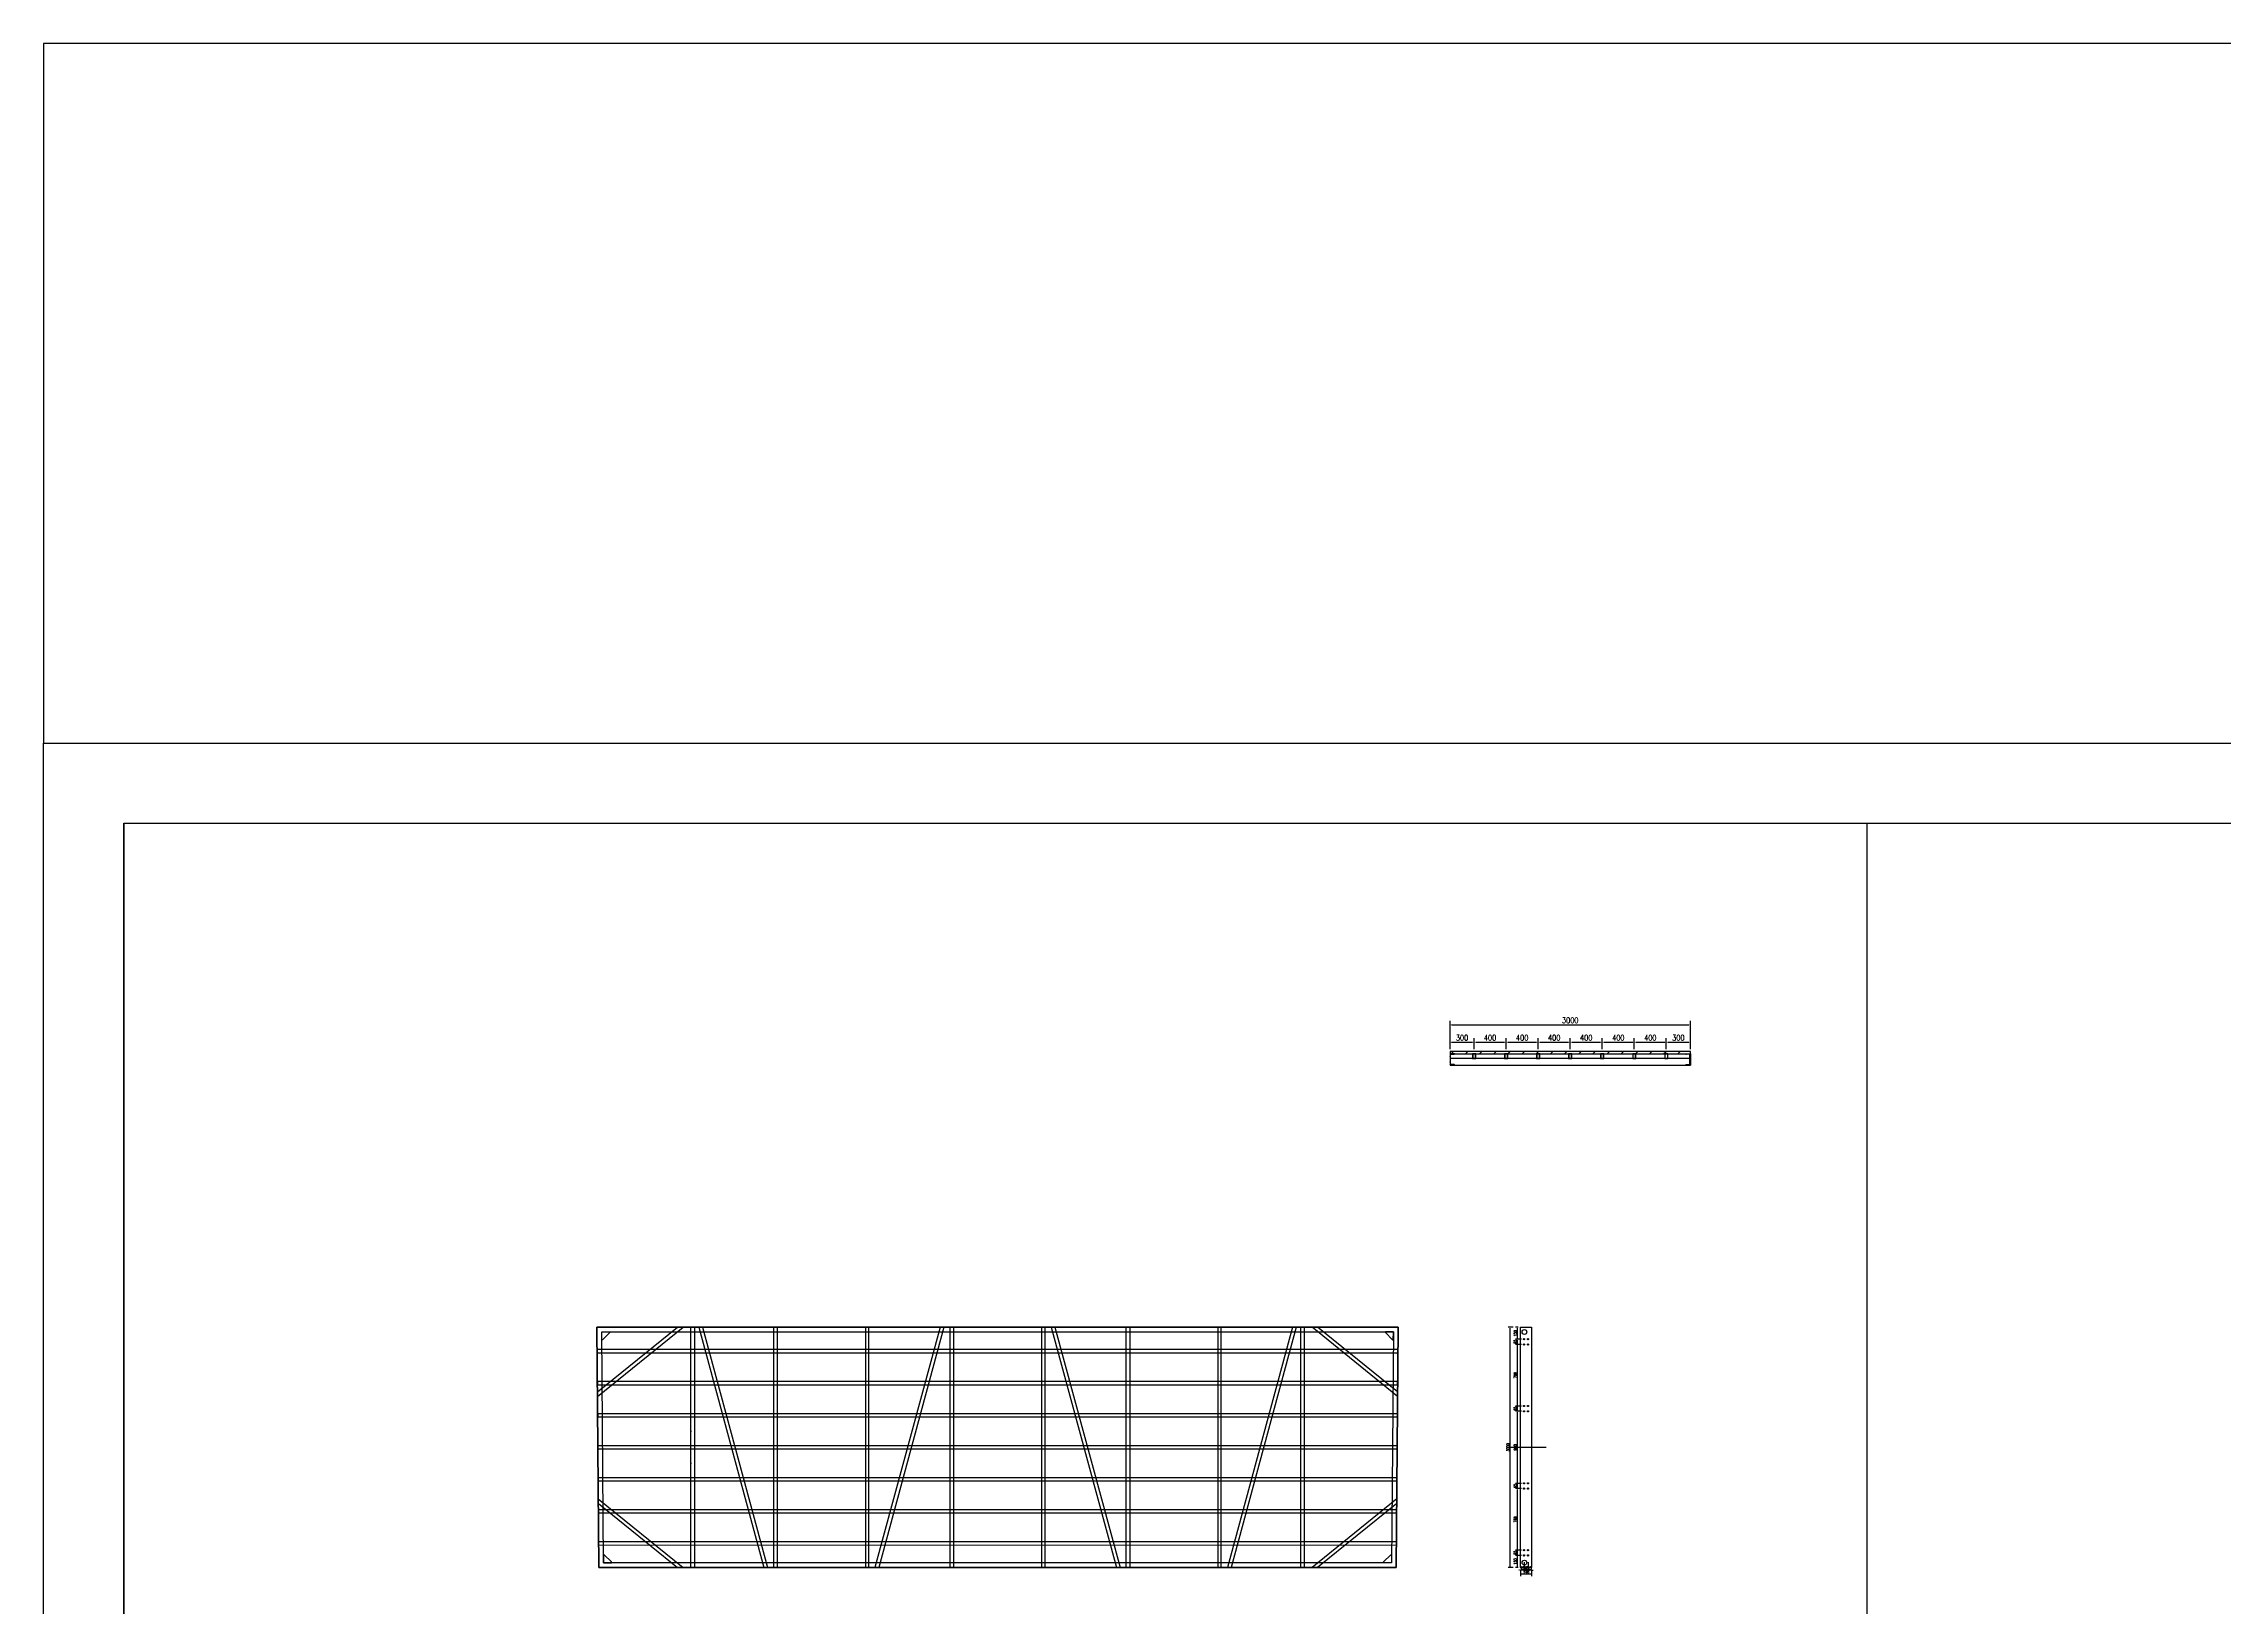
# Model space of a CAD drawing. Extents: x 10241 to 1500931, y -537358 to 142253.
# Drawn here: x 1036592 to 1063817, y 52719 to 72248 of the extents above; entities that cross this region are included whole.
import ezdxf

# ---------------------------------------------------------------- set-up
doc = ezdxf.new("R2010")
doc.units = 0
doc.header["$LTSCALE"] = 1000
doc.header["$MEASUREMENT"] = 0
for name, color, linetype in [('14#槽钢', 3, 'Continuous'), ('A-P-STAIR', 4, 'Continuous'), ('PUB_DIM', 3, 'Continuous'), ('W-STEEL_FRAME钢架', 3, 'Continuous'), ('W-STEEL_KEEL钢龙骨', 5, 'Continuous'), ('W-WOOD_FLOOR木地板', 30, 'Continuous'), ('钢架', 90, 'Continuous')]:
    doc.layers.add(name, color=color, linetype=linetype)
doc.styles.add('STANDARD_T3', font='simplex.shx', dxfattribs={"width": 0.7, "bigfont": 'gbcbig.shx'})
doc.dimstyles.new('W&&10', dxfattribs={"dimtxt": 35, "dimasz": 10, "dimexe": 25, "dimexo": 30, "dimgap": 10, "dimtad": 1, "dimdec": 0, "dimzin": 0, "dimdsep": 46, "dimtxsty": 'STANDARD_T3', "dimcen": 0.09, "dimclrd": 1, "dimclre": 1, "dimclrt": 7, "dimazin": 2, "dimtfac": 1, "dimtdec": 0, "dimtix": 1, "dimtmove": 2, "dimatfit": 3, "dimfxl": 100, "dimtolj": 1, "dimtzin": 0, "dimarcsym": 0})
doc.dimstyles.new('W&&20', dxfattribs={"dimtxt": 70, "dimasz": 20, "dimexe": 50, "dimexo": 60, "dimgap": 20, "dimtad": 1, "dimdec": 0, "dimzin": 0, "dimdsep": 46, "dimtxsty": 'STANDARD_T3', "dimcen": 0.09, "dimclrd": 1, "dimclre": 1, "dimclrt": 7, "dimazin": 2, "dimtfac": 1, "dimtdec": 0, "dimtix": 1, "dimtmove": 2, "dimatfit": 3, "dimfxl": 100, "dimtolj": 1, "dimtzin": 0, "dimarcsym": 0})

# ---------------------------------------------------------------- blocks, each defined once
blk = doc.blocks.new('*U51')
at = {"layer": '14#槽钢'}
blk.add_lwpolyline([(0, 29946), (0, -29946)], dxfattribs=at)
blk = doc.blocks.new('*U52')
at = {"layer": '14#槽钢', "color": 0, "linetype": 'ByBlock', "lineweight": -2, "transparency": 16777216}
for p in [(0, 0), (21762, 0)]:
    blk.add_blockref('*U51', p, dxfattribs=at)
blk = doc.blocks.new('*D55')
at = {"layer": 'Defpoints', "color": 0, "transparency": 16777216}
for p in [(1054992, 53368), (1055074, 53368), (1055029, 53218)]:
    blk.add_point(p, dxfattribs=at)
at = {"layer": 'W-STEEL_FRAME钢架', "color": 1, "lineweight": -2, "transparency": 16777216}
for p, q in [((1055044, 53368), (1054967, 53368)), ((1054999, 53218), (1054967, 53218)), ((1054992, 53228), (1054992, 53358))]:
    blk.add_line(p, q, dxfattribs=at)
at = {"layer": 'W-STEEL_FRAME钢架', "color": 1, "transparency": 16777216}
for points in [[(1054991, 53358), (1054994, 53358), (1054992, 53368)], [(1054991, 53228), (1054994, 53228), (1054992, 53218)]]:
    blk.add_solid(points, dxfattribs=at)
at = {"layer": 'W-STEEL_FRAME钢架', "color": 7, "transparency": 16777216, "insert": (1054965, 53293), "char_height": 35, "attachment_point": 5, "rotation": 90, "style": 'STANDARD_T3'}
blk.add_mtext('\\A1;150', dxfattribs=at)
blk = doc.blocks.new('*D56')
at = {"layer": 'Defpoints', "color": 0, "transparency": 16777216}
for p in [(1054992, 53434), (1055074, 53434), (1055074, 53368)]:
    blk.add_point(p, dxfattribs=at)
at = {"layer": 'W-STEEL_FRAME钢架', "color": 1, "lineweight": -2, "transparency": 16777216}
for p, q in [((1055044, 53434), (1054967, 53434)), ((1055044, 53368), (1054967, 53368)), ((1054992, 53378), (1054992, 53424))]:
    blk.add_line(p, q, dxfattribs=at)
at = {"layer": 'W-STEEL_FRAME钢架', "color": 1, "transparency": 16777216}
for points in [[(1054991, 53424), (1054994, 53424), (1054992, 53434)], [(1054991, 53378), (1054994, 53378), (1054992, 53368)]]:
    blk.add_solid(points, dxfattribs=at)
at = {"layer": 'W-STEEL_FRAME钢架', "color": 7, "transparency": 16777216, "insert": (1054965, 53401), "char_height": 35, "attachment_point": 5, "rotation": 90, "style": 'STANDARD_T3'}
blk.add_mtext('\\A1;65', dxfattribs=at)
blk = doc.blocks.new('*D57')
at = {"layer": 'Defpoints', "color": 0, "transparency": 16777216}
for p in [(1054992, 54203), (1055074, 54203), (1055074, 53434)]:
    blk.add_point(p, dxfattribs=at)
at = {"layer": 'W-STEEL_FRAME钢架', "color": 1, "lineweight": -2, "transparency": 16777216}
for p, q in [((1055044, 54203), (1054967, 54203)), ((1054992, 53444), (1054992, 54193)), ((1055044, 53434), (1054967, 53434))]:
    blk.add_line(p, q, dxfattribs=at)
at = {"layer": 'W-STEEL_FRAME钢架', "color": 1, "transparency": 16777216}
for points in [[(1054991, 54193), (1054994, 54193), (1054992, 54203)], [(1054991, 53444), (1054994, 53444), (1054992, 53434)]]:
    blk.add_solid(points, dxfattribs=at)
at = {"layer": 'W-STEEL_FRAME钢架', "color": 7, "transparency": 16777216, "insert": (1054965, 53818), "char_height": 35, "attachment_point": 5, "rotation": 90, "style": 'STANDARD_T3'}
blk.add_mtext('\\A1;769', dxfattribs=at)
blk = doc.blocks.new('*D58')
at = {"layer": 'Defpoints', "color": 0, "transparency": 16777216}
for p in [(1054992, 54268), (1055074, 54268), (1055074, 54203)]:
    blk.add_point(p, dxfattribs=at)
at = {"layer": 'W-STEEL_FRAME钢架', "color": 1, "lineweight": -2, "transparency": 16777216}
for p, q in [((1055044, 54268), (1054967, 54268)), ((1055044, 54203), (1054967, 54203)), ((1054992, 54213), (1054992, 54258))]:
    blk.add_line(p, q, dxfattribs=at)
at = {"layer": 'W-STEEL_FRAME钢架', "color": 1, "transparency": 16777216}
for points in [[(1054991, 54258), (1054994, 54258), (1054992, 54268)], [(1054991, 54213), (1054994, 54213), (1054992, 54203)]]:
    blk.add_solid(points, dxfattribs=at)
at = {"layer": 'W-STEEL_FRAME钢架', "color": 7, "transparency": 16777216, "insert": (1054965, 54236), "char_height": 35, "attachment_point": 5, "rotation": 90, "style": 'STANDARD_T3'}
blk.add_mtext('\\A1;65', dxfattribs=at)
blk = doc.blocks.new('*D59')
at = {"layer": 'Defpoints', "color": 0, "transparency": 16777216}
for p in [(1054992, 55168), (1055074, 55168), (1055074, 54268)]:
    blk.add_point(p, dxfattribs=at)
at = {"layer": 'W-STEEL_FRAME钢架', "color": 1, "lineweight": -2, "transparency": 16777216}
for p, q in [((1055044, 55168), (1054967, 55168)), ((1054992, 54278), (1054992, 55158)), ((1055044, 54268), (1054967, 54268))]:
    blk.add_line(p, q, dxfattribs=at)
at = {"layer": 'W-STEEL_FRAME钢架', "color": 1, "transparency": 16777216}
for points in [[(1054991, 55158), (1054994, 55158), (1054992, 55168)], [(1054991, 54278), (1054994, 54278), (1054992, 54268)]]:
    blk.add_solid(points, dxfattribs=at)
at = {"layer": 'W-STEEL_FRAME钢架', "color": 7, "transparency": 16777216, "insert": (1054965, 54718), "char_height": 35, "attachment_point": 5, "rotation": 90, "style": 'STANDARD_T3'}
blk.add_mtext('\\A1;900', dxfattribs=at)
blk = doc.blocks.new('*D60')
at = {"layer": 'Defpoints', "color": 0, "transparency": 16777216}
for p in [(1054992, 56068), (1055074, 56068), (1055074, 56003)]:
    blk.add_point(p, dxfattribs=at)
at = {"layer": 'W-STEEL_FRAME钢架', "color": 1, "lineweight": -2, "transparency": 16777216}
for p, q in [((1055044, 56068), (1054967, 56068)), ((1055044, 56003), (1054967, 56003)), ((1054992, 56013), (1054992, 56058))]:
    blk.add_line(p, q, dxfattribs=at)
at = {"layer": 'W-STEEL_FRAME钢架', "color": 1, "transparency": 16777216}
for points in [[(1054991, 56058), (1054994, 56058), (1054992, 56068)], [(1054991, 56013), (1054994, 56013), (1054992, 56003)]]:
    blk.add_solid(points, dxfattribs=at)
at = {"layer": 'W-STEEL_FRAME钢架', "color": 7, "transparency": 16777216, "insert": (1054965, 56036), "char_height": 35, "attachment_point": 5, "rotation": 90, "style": 'STANDARD_T3'}
blk.add_mtext('\\A1;65', dxfattribs=at)
blk = doc.blocks.new('*D61')
at = {"layer": 'Defpoints', "color": 0, "transparency": 16777216}
for p in [(1054992, 56218), (1055029, 56218), (1055074, 56068)]:
    blk.add_point(p, dxfattribs=at)
at = {"layer": 'W-STEEL_FRAME钢架', "color": 1, "lineweight": -2, "transparency": 16777216}
for p, q in [((1054999, 56218), (1054967, 56218)), ((1054992, 56078), (1054992, 56208)), ((1055044, 56068), (1054967, 56068))]:
    blk.add_line(p, q, dxfattribs=at)
at = {"layer": 'W-STEEL_FRAME钢架', "color": 1, "transparency": 16777216}
for points in [[(1054991, 56208), (1054994, 56208), (1054992, 56218)], [(1054991, 56078), (1054994, 56078), (1054992, 56068)]]:
    blk.add_solid(points, dxfattribs=at)
at = {"layer": 'W-STEEL_FRAME钢架', "color": 7, "transparency": 16777216, "insert": (1054965, 56143), "char_height": 35, "attachment_point": 5, "rotation": 90, "style": 'STANDARD_T3'}
blk.add_mtext('\\A1;150', dxfattribs=at)
blk = doc.blocks.new('*D62')
at = {"layer": 'Defpoints', "color": 0, "transparency": 16777216}
for p in [(1055029, 53218), (1055029, 53133), (1055169, 53218)]:
    blk.add_point(p, dxfattribs=at)
at = {"layer": 'W-STEEL_FRAME钢架', "color": 1, "lineweight": -2, "transparency": 16777216}
for p, q in [((1055029, 53188), (1055029, 53108)), ((1055159, 53133), (1055039, 53133)), ((1055169, 53188), (1055169, 53108))]:
    blk.add_line(p, q, dxfattribs=at)
at = {"layer": 'W-STEEL_FRAME钢架', "color": 1, "transparency": 16777216}
for points in [[(1055039, 53134), (1055039, 53131), (1055029, 53133)], [(1055159, 53134), (1055159, 53131), (1055169, 53133)]]:
    blk.add_solid(points, dxfattribs=at)
at = {"layer": 'W-STEEL_FRAME钢架', "color": 7, "transparency": 16777216, "insert": (1055099, 53160), "char_height": 35, "attachment_point": 5, "style": 'STANDARD_T3'}
blk.add_mtext('\\A1;140', dxfattribs=at)
blk = doc.blocks.new('*D63')
at = {"layer": 'Defpoints', "color": 0, "transparency": 16777216}
for p in [(1055124, 53368), (1055124, 53185), (1055169, 53218)]:
    blk.add_point(p, dxfattribs=at)
at = {"layer": 'W-STEEL_FRAME钢架', "color": 1, "lineweight": -2, "transparency": 16777216}
for p, q in [((1055114, 53185), (1055104, 53185)), ((1055124, 53285), (1055124, 53160)), ((1055169, 53185), (1055124, 53185)), ((1055169, 53188), (1055169, 53160)), ((1055179, 53185), (1055189, 53185))]:
    blk.add_line(p, q, dxfattribs=at)
at = {"layer": 'W-STEEL_FRAME钢架', "color": 1, "transparency": 16777216}
for points in [[(1055114, 53187), (1055114, 53184), (1055124, 53185)], [(1055179, 53187), (1055179, 53184), (1055169, 53185)]]:
    blk.add_solid(points, dxfattribs=at)
at = {"layer": 'W-STEEL_FRAME钢架', "color": 7, "transparency": 16777216, "insert": (1055146, 53213), "char_height": 35, "attachment_point": 5, "style": 'STANDARD_T3'}
blk.add_mtext('\\A1;45', dxfattribs=at)
blk = doc.blocks.new('*D64')
at = {"layer": 'Defpoints', "color": 0, "transparency": 16777216}
for p in [(1055074, 53368), (1055124, 53368), (1055074, 53185)]:
    blk.add_point(p, dxfattribs=at)
at = {"layer": 'W-STEEL_FRAME钢架', "color": 1, "lineweight": -2, "transparency": 16777216}
for p, q in [((1055064, 53185), (1055054, 53185)), ((1055074, 53285), (1055074, 53160)), ((1055124, 53185), (1055074, 53185)), ((1055124, 53285), (1055124, 53160)), ((1055134, 53185), (1055144, 53185))]:
    blk.add_line(p, q, dxfattribs=at)
at = {"layer": 'W-STEEL_FRAME钢架', "color": 1, "transparency": 16777216}
for points in [[(1055064, 53187), (1055064, 53184), (1055074, 53185)], [(1055134, 53187), (1055134, 53184), (1055124, 53185)]]:
    blk.add_solid(points, dxfattribs=at)
at = {"layer": 'W-STEEL_FRAME钢架', "color": 7, "transparency": 16777216, "insert": (1055099, 53213), "char_height": 35, "attachment_point": 5, "style": 'STANDARD_T3'}
blk.add_mtext('\\A1;50', dxfattribs=at)
blk = doc.blocks.new('*D53')
at = {"layer": 'Defpoints', "color": 0, "transparency": 16777216}
for p in [(1055074, 53368), (1055029, 53218), (1055029, 53185)]:
    blk.add_point(p, dxfattribs=at)
at = {"layer": 'W-STEEL_FRAME钢架', "color": 1, "lineweight": -2, "transparency": 16777216}
for p, q in [((1055019, 53185), (1055009, 53185)), ((1055029, 53188), (1055029, 53160)), ((1055074, 53185), (1055029, 53185)), ((1055074, 53285), (1055074, 53160)), ((1055084, 53185), (1055094, 53185))]:
    blk.add_line(p, q, dxfattribs=at)
at = {"layer": 'W-STEEL_FRAME钢架', "color": 1, "transparency": 16777216}
for points in [[(1055019, 53187), (1055019, 53184), (1055029, 53185)], [(1055084, 53187), (1055084, 53184), (1055074, 53185)]]:
    blk.add_solid(points, dxfattribs=at)
at = {"layer": 'W-STEEL_FRAME钢架', "color": 7, "transparency": 16777216, "insert": (1055051, 53213), "char_height": 35, "attachment_point": 5, "style": 'STANDARD_T3'}
blk.add_mtext('\\A1;45', dxfattribs=at)
blk = doc.blocks.new('*D54')
at = {"layer": 'Defpoints', "color": 0, "transparency": 16777216}
for p in [(1054899, 56218), (1054967, 56218), (1054967, 53218)]:
    blk.add_point(p, dxfattribs=at)
at = {"layer": 'W-STEEL_FRAME钢架', "color": 1, "lineweight": -2, "transparency": 16777216}
for p, q in [((1054937, 56218), (1054874, 56218)), ((1054899, 53228), (1054899, 56208)), ((1054937, 53218), (1054874, 53218))]:
    blk.add_line(p, q, dxfattribs=at)
at = {"layer": 'W-STEEL_FRAME钢架', "color": 1, "transparency": 16777216}
for points in [[(1054898, 56208), (1054901, 56208), (1054899, 56218)], [(1054898, 53228), (1054901, 53228), (1054899, 53218)]]:
    blk.add_solid(points, dxfattribs=at)
at = {"layer": 'W-STEEL_FRAME钢架', "color": 7, "transparency": 16777216, "insert": (1054872, 54718), "char_height": 35, "attachment_point": 5, "rotation": 90, "style": 'STANDARD_T3'}
blk.add_mtext('\\A1;3000', dxfattribs=at)
blk = doc.blocks.new('*D65')
at = {"layer": 'Defpoints', "color": 0, "transparency": 16777216}
for p in [(1054992, 55234), (1055074, 55234), (1055074, 55168)]:
    blk.add_point(p, dxfattribs=at)
at = {"layer": 'W-STEEL_FRAME钢架', "color": 1, "lineweight": -2, "transparency": 16777216}
for p, q in [((1055044, 55234), (1054967, 55234)), ((1055044, 55168), (1054967, 55168)), ((1054992, 55178), (1054992, 55224))]:
    blk.add_line(p, q, dxfattribs=at)
at = {"layer": 'W-STEEL_FRAME钢架', "color": 1, "transparency": 16777216}
for points in [[(1054991, 55224), (1054994, 55224), (1054992, 55234)], [(1054991, 55178), (1054994, 55178), (1054992, 55168)]]:
    blk.add_solid(points, dxfattribs=at)
at = {"layer": 'W-STEEL_FRAME钢架', "color": 7, "transparency": 16777216, "insert": (1054965, 55201), "char_height": 35, "attachment_point": 5, "rotation": 90, "style": 'STANDARD_T3'}
blk.add_mtext('\\A1;65', dxfattribs=at)
blk = doc.blocks.new('*D66')
at = {"layer": 'Defpoints', "color": 0, "transparency": 16777216}
for p in [(1054992, 56003), (1055029, 56003), (1055074, 55234)]:
    blk.add_point(p, dxfattribs=at)
at = {"layer": 'W-STEEL_FRAME钢架', "color": 1, "lineweight": -2, "transparency": 16777216}
for p, q in [((1054999, 56003), (1054967, 56003)), ((1054992, 55244), (1054992, 55993)), ((1055044, 55234), (1054967, 55234))]:
    blk.add_line(p, q, dxfattribs=at)
at = {"layer": 'W-STEEL_FRAME钢架', "color": 1, "transparency": 16777216}
for points in [[(1054991, 55993), (1054994, 55993), (1054992, 56003)], [(1054991, 55244), (1054994, 55244), (1054992, 55234)]]:
    blk.add_solid(points, dxfattribs=at)
at = {"layer": 'W-STEEL_FRAME钢架', "color": 7, "transparency": 16777216, "insert": (1054965, 55618), "char_height": 35, "attachment_point": 5, "rotation": 90, "style": 'STANDARD_T3'}
blk.add_mtext('\\A1;769', dxfattribs=at)
blk = doc.blocks.new('14a槽钢')
at = {"layer": '钢架'}
h = blk.add_hatch(dxfattribs=at)
h.set_pattern_fill('STEEL', color=4, scale=10)
h.set_pattern_definition([(50.389312, (-1352470.2, 1293523.579), (-9.2899201, 11.2253202), []), (50.389312, (-1352470.2, 1293531.516), (-9.2899201, 11.2253202), [])])
edge = h.paths.add_edge_path()
edge.add_ellipse((-1332250, 1115678), major_axis=(-3.26, 5.03), ratio=0.900468, start_angle=55.3931, end_angle=130.6069)
edge.add_line((-1332252, 1115673), (-1332208, 1115673))
edge.add_ellipse((-1332208, 1115667), major_axis=(0, 6), ratio=0.827586, start_angle=270, end_angle=360, ccw=False)
edge.add_line((-1332203, 1115667), (-1332203, 1115551))
edge.add_ellipse((-1332208, 1115551), major_axis=(0, 6), ratio=0.827586, start_angle=180, end_angle=270, ccw=False)
edge.add_line((-1332208, 1115545), (-1332251, 1115545))
edge.add_ellipse((-1332250, 1115540), major_axis=(3.82, 3.82), ratio=1, start_angle=49.2445, end_angle=141.5341)
edge.add_line((-1332256, 1115539), (-1332198, 1115539))
edge.add_line((-1332198, 1115539), (-1332198, 1115679))
edge.add_line((-1332198, 1115679), (-1332256, 1115679))
for p, q in [((-1332256, 1115679, 0), (-1332198, 1115679, 0)), ((-1332208, 1115673, 0), (-1332251, 1115673, 0)), ((-1332246, 1115679, 0), (-1332246, 1115679, 0)), ((-1332203, 1115551, 0), (-1332203, 1115667, 0)), ((-1332198, 1115679, 0), (-1332198, 1115539, 0)), ((-1332198, 1115539, 0), (-1332256, 1115539, 0)), ((-1332251, 1115545, 0), (-1332208, 1115545, 0)), ((-1332246, 1115539, 0), (-1332246, 1115539, 0))]:
    blk.add_line(p, q, dxfattribs=at)
for centre, start_param, end_param in [((-1332251, 1115679, 0), 1.570796, 3.141593), ((-1332208, 1115667, 0), 4.712389, 6.283185), ((-1332208, 1115667, 0), 4.712389, 6.283185), ((-1332251, 1115539, 0), 0, 1.570796), ((-1332208, 1115551, 0), 3.141593, 4.712389)]:
    blk.add_ellipse(centre, major_axis=(0, 6), ratio=0.827586, start_param=start_param, end_param=end_param, dxfattribs=at)
blk = doc.blocks.new('*D241')
at = {"color": 1, "lineweight": -2, "transparency": 16777216}
for p, q in [((1054150, 59722), (1054150, 60046)), ((1054170, 59996), (1057130, 59996)), ((1057150, 59722), (1057150, 60046))]:
    blk.add_line(p, q, dxfattribs=at)
at = {"color": 1, "transparency": 16777216}
for points in [[(1054170, 59999), (1054170, 59992), (1054150, 59996)], [(1057130, 59999), (1057130, 59992), (1057150, 59996)]]:
    blk.add_solid(points, dxfattribs=at)
at = {"layer": 'Defpoints', "color": 0, "transparency": 16777216}
for p in [(1057150, 59996), (1054150, 59662), (1057150, 59662)]:
    blk.add_point(p, dxfattribs=at)
at = {"color": 7, "transparency": 16777216, "insert": (1055650, 60051), "char_height": 70, "attachment_point": 5, "style": 'STANDARD_T3'}
blk.add_mtext('\\A1;3000', dxfattribs=at)
blk = doc.blocks.new('ganglonggu')
at = {"layer": 'W-STEEL_KEEL钢龙骨'}
for points in [[(-1338169, 1115605), (-1338129, 1115605), (-1338129, 1115665), (-1338169, 1115665)], [(-1338166, 1115608), (-1338132, 1115608), (-1338132, 1115662), (-1338166, 1115662)]]:
    blk.add_lwpolyline(points, close=True, dxfattribs=at)
blk = doc.blocks.new('*U239')
blk.add_blockref('ganglonggu', (1338149, -1115635))
blk = doc.blocks.new('*U240')
at = {"layer": 'W-STEEL_KEEL钢龙骨', "color": 0, "linetype": 'ByBlock', "lineweight": -2}
for p in [(0, 0), (400, 0), (800, 0), (1200, 0), (1600, 0), (2000, 0)]:
    blk.add_blockref('*U239', p, dxfattribs=at)
at = {"layer": 'W-STEEL_KEEL钢龙骨', "color": 0, "linetype": 'ByBlock', "lineweight": -2, "transparency": 16777216}
blk.add_blockref('*U239', (2400, 0), dxfattribs=at)
blk = doc.blocks.new('*D242')
at = {"layer": 'Defpoints', "color": 0, "transparency": 16777216}
for p in [(1054150, 59632), (1054450, 59778), (1054450, 59632)]:
    blk.add_point(p, dxfattribs=at)
at = {"layer": 'PUB_DIM', "color": 1, "lineweight": -2, "transparency": 16777216}
for p, q in [((1054150, 59692), (1054150, 59828)), ((1054170, 59778), (1054430, 59778)), ((1054450, 59692), (1054450, 59828))]:
    blk.add_line(p, q, dxfattribs=at)
at = {"layer": 'PUB_DIM', "color": 1, "transparency": 16777216}
for points in [[(1054170, 59782), (1054170, 59775), (1054150, 59778)], [(1054430, 59782), (1054430, 59775), (1054450, 59778)]]:
    blk.add_solid(points, dxfattribs=at)
at = {"layer": 'PUB_DIM', "color": 7, "transparency": 16777216, "insert": (1054300, 59833), "char_height": 70, "attachment_point": 5, "style": 'STANDARD_T3'}
blk.add_mtext('\\A1;300', dxfattribs=at)
blk = doc.blocks.new('*D243')
at = {"layer": 'Defpoints', "color": 0, "transparency": 16777216}
for p in [(1054450, 59632), (1054850, 59778), (1054850, 59632)]:
    blk.add_point(p, dxfattribs=at)
at = {"layer": 'PUB_DIM', "color": 1, "lineweight": -2, "transparency": 16777216}
for p, q in [((1054450, 59692), (1054450, 59828)), ((1054470, 59778), (1054830, 59778)), ((1054850, 59692), (1054850, 59828))]:
    blk.add_line(p, q, dxfattribs=at)
at = {"layer": 'PUB_DIM', "color": 1, "transparency": 16777216}
for points in [[(1054470, 59782), (1054470, 59775), (1054450, 59778)], [(1054830, 59782), (1054830, 59775), (1054850, 59778)]]:
    blk.add_solid(points, dxfattribs=at)
at = {"layer": 'PUB_DIM', "color": 7, "transparency": 16777216, "insert": (1054650, 59833), "char_height": 70, "attachment_point": 5, "style": 'STANDARD_T3'}
blk.add_mtext('\\A1;400', dxfattribs=at)
blk = doc.blocks.new('*D244')
at = {"layer": 'Defpoints', "color": 0, "transparency": 16777216}
for p in [(1054850, 59632), (1055250, 59778), (1055250, 59629)]:
    blk.add_point(p, dxfattribs=at)
at = {"layer": 'PUB_DIM', "color": 1, "lineweight": -2, "transparency": 16777216}
for p, q in [((1054850, 59692), (1054850, 59828)), ((1054870, 59778), (1055230, 59778)), ((1055250, 59689), (1055250, 59828))]:
    blk.add_line(p, q, dxfattribs=at)
at = {"layer": 'PUB_DIM', "color": 1, "transparency": 16777216}
for points in [[(1054870, 59782), (1054870, 59775), (1054850, 59778)], [(1055230, 59782), (1055230, 59775), (1055250, 59778)]]:
    blk.add_solid(points, dxfattribs=at)
at = {"layer": 'PUB_DIM', "color": 7, "transparency": 16777216, "insert": (1055050, 59833), "char_height": 70, "attachment_point": 5, "style": 'STANDARD_T3'}
blk.add_mtext('\\A1;400', dxfattribs=at)
blk = doc.blocks.new('*D245')
at = {"layer": 'Defpoints', "color": 0, "transparency": 16777216}
for p in [(1055250, 59629), (1055650, 59778), (1055650, 59632)]:
    blk.add_point(p, dxfattribs=at)
at = {"layer": 'PUB_DIM', "color": 1, "lineweight": -2, "transparency": 16777216}
for p, q in [((1055250, 59689), (1055250, 59828)), ((1055270, 59778), (1055630, 59778)), ((1055650, 59692), (1055650, 59828))]:
    blk.add_line(p, q, dxfattribs=at)
at = {"layer": 'PUB_DIM', "color": 1, "transparency": 16777216}
for points in [[(1055270, 59782), (1055270, 59775), (1055250, 59778)], [(1055630, 59782), (1055630, 59775), (1055650, 59778)]]:
    blk.add_solid(points, dxfattribs=at)
at = {"layer": 'PUB_DIM', "color": 7, "transparency": 16777216, "insert": (1055450, 59833), "char_height": 70, "attachment_point": 5, "style": 'STANDARD_T3'}
blk.add_mtext('\\A1;400', dxfattribs=at)
blk = doc.blocks.new('*D246')
at = {"layer": 'Defpoints', "color": 0, "transparency": 16777216}
for p in [(1055650, 59632), (1056050, 59778), (1056050, 59632)]:
    blk.add_point(p, dxfattribs=at)
at = {"layer": 'PUB_DIM', "color": 1, "lineweight": -2, "transparency": 16777216}
for p, q in [((1055650, 59692), (1055650, 59828)), ((1055670, 59778), (1056030, 59778)), ((1056050, 59692), (1056050, 59828))]:
    blk.add_line(p, q, dxfattribs=at)
at = {"layer": 'PUB_DIM', "color": 1, "transparency": 16777216}
for points in [[(1055670, 59782), (1055670, 59775), (1055650, 59778)], [(1056030, 59782), (1056030, 59775), (1056050, 59778)]]:
    blk.add_solid(points, dxfattribs=at)
at = {"layer": 'PUB_DIM', "color": 7, "transparency": 16777216, "insert": (1055850, 59833), "char_height": 70, "attachment_point": 5, "style": 'STANDARD_T3'}
blk.add_mtext('\\A1;400', dxfattribs=at)
blk = doc.blocks.new('*D247')
at = {"layer": 'Defpoints', "color": 0, "transparency": 16777216}
for p in [(1056050, 59632), (1056450, 59778), (1056450, 59632)]:
    blk.add_point(p, dxfattribs=at)
at = {"layer": 'PUB_DIM', "color": 1, "lineweight": -2, "transparency": 16777216}
for p, q in [((1056050, 59692), (1056050, 59828)), ((1056070, 59778), (1056430, 59778)), ((1056450, 59692), (1056450, 59828))]:
    blk.add_line(p, q, dxfattribs=at)
at = {"layer": 'PUB_DIM', "color": 1, "transparency": 16777216}
for points in [[(1056070, 59782), (1056070, 59775), (1056050, 59778)], [(1056430, 59782), (1056430, 59775), (1056450, 59778)]]:
    blk.add_solid(points, dxfattribs=at)
at = {"layer": 'PUB_DIM', "color": 7, "transparency": 16777216, "insert": (1056250, 59833), "char_height": 70, "attachment_point": 5, "style": 'STANDARD_T3'}
blk.add_mtext('\\A1;400', dxfattribs=at)
blk = doc.blocks.new('*D248')
at = {"layer": 'Defpoints', "color": 0, "transparency": 16777216}
for p in [(1056450, 59632), (1056850, 59778), (1056850, 59632)]:
    blk.add_point(p, dxfattribs=at)
at = {"layer": 'PUB_DIM', "color": 1, "lineweight": -2, "transparency": 16777216}
for p, q in [((1056450, 59692), (1056450, 59828)), ((1056470, 59778), (1056830, 59778)), ((1056850, 59692), (1056850, 59828))]:
    blk.add_line(p, q, dxfattribs=at)
at = {"layer": 'PUB_DIM', "color": 1, "transparency": 16777216}
for points in [[(1056470, 59782), (1056470, 59775), (1056450, 59778)], [(1056830, 59782), (1056830, 59775), (1056850, 59778)]]:
    blk.add_solid(points, dxfattribs=at)
at = {"layer": 'PUB_DIM', "color": 7, "transparency": 16777216, "insert": (1056650, 59833), "char_height": 70, "attachment_point": 5, "style": 'STANDARD_T3'}
blk.add_mtext('\\A1;400', dxfattribs=at)
blk = doc.blocks.new('*D249')
at = {"layer": 'Defpoints', "color": 0, "transparency": 16777216}
for p in [(1056850, 59632), (1057150, 59778), (1057150, 59632)]:
    blk.add_point(p, dxfattribs=at)
at = {"layer": 'PUB_DIM', "color": 1, "lineweight": -2, "transparency": 16777216}
for p, q in [((1056850, 59692), (1056850, 59828)), ((1056870, 59778), (1057130, 59778)), ((1057150, 59692), (1057150, 59828))]:
    blk.add_line(p, q, dxfattribs=at)
at = {"layer": 'PUB_DIM', "color": 1, "transparency": 16777216}
for points in [[(1056870, 59782), (1056870, 59775), (1056850, 59778)], [(1057130, 59782), (1057130, 59775), (1057150, 59778)]]:
    blk.add_solid(points, dxfattribs=at)
at = {"layer": 'PUB_DIM', "color": 7, "transparency": 16777216, "insert": (1057000, 59833), "char_height": 70, "attachment_point": 5, "style": 'STANDARD_T3'}
blk.add_mtext('\\A1;300', dxfattribs=at)

msp = doc.modelspace()

# ---------------------------------------------------------------- hatches: boundary and pattern name
at = {"layer": 'W-WOOD_FLOOR木地板'}
h = msp.add_hatch(dxfattribs=at)
h.set_pattern_fill('木板', color=256, scale=100)
h.set_pattern_definition([(0, (2600506.46, -1075198.83), (0, 125), []), (45, (2600506.46, -1075198.83), (-88.388348, 88.388348), [])])
h.paths.add_polyline_path([(1057150, 59662), (1054150, 59662), (1054150, 59632), (1057150, 59632)])

# ---------------------------------------------------------------- linework, layer by layer
at = {"layer": '14#槽钢'}
for points in [[(1036592.4, 63511.5), (1125639, 63511.5), (1125639, 72248.4), (1036592.4, 72248.4)], [(1036592.4, 63511.5), (1125639, 63511.5), (1125639, 1620.5), (1036592.4, 1620.5)], [(1037592.4, 62511.5), (1124639, 62511.5), (1124639, 2620.5), (1037592.4, 2620.5)], [(1043500.8, 56218.1), (1053500.9, 56218.1), (1053477.8, 53218.2), (1043523.9, 53218.2)], [(1043559.2, 56160.1), (1053442.5, 56160.1), (1053420.2, 53276.2), (1043581.5, 53276.2)]]:
    msp.add_lwpolyline(points, close=True, dxfattribs=at)
msp.add_lwpolyline([(1037592.4, 62511.5), (1124639, 62511.5)], dxfattribs=at)
at = {"layer": 'A-P-STAIR'}
msp.add_lwpolyline([(1043523.9, 53218.2), (1053477.8, 53218.2), (1053500.9, 56218.1), (1043500.8, 56218.1)], close=True, dxfattribs=at)
at = {"layer": 'PUB_DIM'}
for p, q in [((1044663.9, 54918.1), (1044677.9, 54918.1)), ((1044670.9, 54925.1), (1044670.9, 54911.1)), ((1044663.9, 54518.1), (1044677.9, 54518.1)), ((1044670.9, 54525.1), (1044670.9, 54511.1))]:
    msp.add_line(p, q, dxfattribs=at)
at = {"layer": 'W-STEEL_FRAME钢架'}
for p, q in [((1043507, 55409.1), (1044506.4, 56218.1)), ((1043507.4, 55354.1), (1044574.7, 56218.1)), ((1044770.6, 56218.1), (1045584.6, 53218.1)), ((1044817.1, 56218.1), (1045631.1, 53218.1)), ((1047784.6, 56218.1), (1046970.6, 53218.1)), ((1047831.1, 56218.1), (1047017.1, 53218.1)), ((1049170.6, 56218.1), (1049984.6, 53218.1)), ((1049217.1, 56218.1), (1050031.1, 53218.1)), ((1052184.6, 56218.1), (1051370.6, 53218.1)), ((1052231.1, 56218.1), (1051417.1, 53218.1)), ((1053494.3, 55354.4), (1052427.3, 56218.1)), ((1053494.7, 55409.4), (1052495.6, 56218.1)), ((1054899.4, 54718.2), (1055352, 54718.2)), ((1043517.3, 54074.2), (1044574.7, 53218.1)), ((1043517.7, 54018.5), (1044506.4, 53218.1)), ((1053484.4, 54073.9), (1052427.3, 53218.1)), ((1053484, 54018.2), (1052495.6, 53218.1))]:
    msp.add_line(p, q, dxfattribs=at)
for points in [[(1054150, 59492), (1057150, 59492), (1057150, 59572), (1054150, 59572)], [(1044673.2, 56218.1), (1044716.2, 56218.1), (1044716.2, 53218.1), (1044673.2, 53218.1)], [(1045707.9, 56218.1), (1045750.9, 56218.1), (1045750.9, 53218.1), (1045707.9, 53218.1)], [(1046893.9, 56218.1), (1046850.9, 56218.1), (1046850.9, 53218.1), (1046893.9, 53218.1)], [(1047907.9, 56218.1), (1047950.9, 56218.1), (1047950.9, 53218.1), (1047907.9, 53218.1)], [(1049093.9, 56218.1), (1049050.9, 56218.1), (1049050.9, 53218.1), (1049093.9, 53218.1)], [(1050107.9, 56218.1), (1050150.9, 56218.1), (1050150.9, 53218.1), (1050107.9, 53218.1)], [(1051293.9, 56218.1), (1051250.9, 56218.1), (1051250.9, 53218.1), (1051293.9, 53218.1)], [(1052287.7, 56218.1), (1052330.7, 56218.1), (1052330.7, 53218.1), (1052287.7, 53218.1)], [(1055028.7, 53218.2), (1055028.7, 56218.2), (1055168.7, 56218.2), (1055168.7, 53218.2)]]:
    msp.add_lwpolyline(points, close=True, dxfattribs=at)
at = {"layer": 'W-STEEL_FRAME钢架', "color": 1}
for points in [[(1043569.2, 56060.1), (1043560, 56060.2), (1043559.2, 56160.1), (1043659.2, 56160.1), (1043659.2, 56150.1)], [(1053433.2, 56060.1), (1053441.7, 56060.2), (1053442.5, 56160.2), (1053343.2, 56160.1), (1053343.2, 56150.1)], [(1043591.5, 53376.2), (1043580.7, 53376.2), (1043581.5, 53276.2), (1043681.5, 53276.2), (1043681.5, 53286.2)], [(1053410.2, 53376.2), (1053421, 53376.3), (1053420.2, 53276.2), (1053320.2, 53276.2), (1053320.2, 53286.2)]]:
    msp.add_lwpolyline(points, close=True, dxfattribs=at)
at = {"layer": 'W-STEEL_FRAME钢架'}
for centre in [(1055078.7, 56158.2), (1055078.7, 53278.2)]:
    msp.add_circle(centre, 30, dxfattribs=at)
at = {"layer": 'W-STEEL_FRAME钢架', "color": 1}
for centre in [(1055073.7, 56068.2), (1055073.7, 56002.9), (1055123.7, 56068.2), (1055123.7, 56002.9), (1055073.7, 55233.5), (1055073.7, 55168.2), (1055123.7, 55233.5), (1055123.7, 55168.2), (1055073.7, 54268.2), (1055073.7, 54202.9), (1055123.7, 54268.2), (1055123.7, 54202.9), (1055073.7, 53433.5), (1055073.7, 53368.2), (1055123.7, 53433.5), (1055123.7, 53368.2)]:
    msp.add_circle(centre, 7.5, dxfattribs=at)
at = {"layer": 'W-STEEL_KEEL钢龙骨'}
for points in [[(1043503.1, 55898.2), (1053498.6, 55898.1), (1053498.6, 55938.1), (1043503.1, 55938.2)], [(1043506.2, 55498.1), (1053495.5, 55498.1), (1053495.5, 55538.1), (1043506.2, 55538.1)], [(1043509.3, 55098.2), (1053492.5, 55098.2), (1053492.5, 55138.2), (1043509.3, 55138.2)], [(1043512.3, 54698.2), (1053489.4, 54698.2), (1053489.4, 54738.2), (1043512.3, 54738.2)], [(1043515.4, 54298.3), (1053486.3, 54298.3), (1053486.3, 54338.3), (1043515.4, 54338.3)], [(1043518.5, 53898.1), (1053483.2, 53898.3), (1053483.2, 53938.3), (1043518.5, 53938.1)], [(1043521.6, 53498.3), (1053480.1, 53498.1), (1053480.1, 53538.1), (1043521.6, 53538.3)]]:
    msp.add_lwpolyline(points, close=True, dxfattribs=at)
at = {"layer": 'W-WOOD_FLOOR木地板'}
msp.add_lwpolyline([(1054150, 59632), (1057150, 59632), (1057150, 59662), (1054150, 59662)], close=True, dxfattribs=at)

# ---------------------------------------------------------------- block references
at = {"layer": '14#槽钢'}
msp.add_blockref('*U52', (1037592.4, 32566), dxfattribs=at)
at = {"layer": 'W-STEEL_FRAME钢架', "xscale": -1}
msp.add_blockref('14a槽钢', (-278047.8, -1056046.9, 0), dxfattribs=at)
at = {"layer": 'W-STEEL_FRAME钢架'}
msp.add_blockref('14a槽钢', (2389347.8, -1056046.9, 0), dxfattribs=at)
at = {"layer": 'W-STEEL_KEEL钢龙骨'}
msp.add_blockref('*U240', (1054450, 59602), dxfattribs=at)

# ---------------------------------------------------------------- dimensions: what is measured, and where the dimension line sits
dim = msp.add_linear_dim(base=(1057149.8, 59995.7), p1=(1054150, 59662), p2=(1057149.8, 59662), dimstyle='W&&20')
dim.commit()
dim.dimension.update_dxf_attribs({"geometry": '*D241', "text_midpoint": (1055649.9, 60050.7)})
at = {"layer": 'PUB_DIM'}
for base, p1, p2, picture, middle in [((1054450, 59778.3), (1054150, 59632), (1054450, 59632), '*D242', (1054300, 59833.3)), ((1054850, 59778.3), (1054450, 59632), (1054850, 59632), '*D243', (1054650, 59833.3)), ((1055250, 59778.3), (1054850, 59632), (1055250, 59629), '*D244', (1055050, 59833.3)), ((1055650, 59778.3), (1055250, 59629), (1055650, 59632), '*D245', (1055450, 59833.3)), ((1056050, 59778.3), (1055650, 59632), (1056050, 59632), '*D246', (1055850, 59833.3)), ((1056450, 59778.3), (1056050, 59632), (1056450, 59632), '*D247', (1056250, 59833.3)), ((1056850, 59778.3), (1056450, 59632), (1056850, 59632), '*D248', (1056650, 59833.3)), ((1057150, 59778.3), (1056850, 59632), (1057150, 59632), '*D249', (1057000, 59833.3))]:
    dim = msp.add_linear_dim(base=base, p1=p1, p2=p2, dimstyle='W&&20', dxfattribs=at)
    dim.commit()
    dim.dimension.update_dxf_attribs({"geometry": picture, "text_midpoint": middle})
at = {"layer": 'W-STEEL_FRAME钢架'}
for base, p1, p2, angle, picture, middle in [((1054899.4, 56218.2), (1054967.3, 53218.2), (1054967.3, 56218.2), 90, '*D54', (1054871.9, 54718.2)), ((1054992.3, 56218.2), (1055073.7, 56068.2), (1055028.7, 56218.2), 90, '*D61', (1054964.8, 56143.2)), ((1054992.3, 56068.2), (1055073.7, 56002.9), (1055073.7, 56068.2), 90, '*D60', (1054964.8, 56035.5)), ((1054992.3, 56002.9), (1055073.7, 55233.5), (1055028.7, 56002.9), 90, '*D66', (1054964.8, 55618.2)), ((1054992.3, 55233.5), (1055073.7, 55168.2), (1055073.7, 55233.5), 90, '*D65', (1054964.8, 55200.9)), ((1054992.3, 55168.2), (1055073.7, 54268.2), (1055073.7, 55168.2), 90, '*D59', (1054964.8, 54718.2)), ((1054992.3, 54268.2), (1055073.7, 54202.9), (1055073.7, 54268.2), 90, '*D58', (1054964.8, 54235.5)), ((1054992.3, 54202.9), (1055073.7, 53433.5), (1055073.7, 54202.9), 90, '*D57', (1054964.8, 53818.2)), ((1054992.3, 53433.5), (1055073.7, 53368.2), (1055073.7, 53433.5), 90, '*D56', (1054964.8, 53400.9)), ((1054992.3, 53368.2), (1055028.7, 53218.2), (1055073.7, 53368.2), 90, '*D55', (1054964.8, 53293.2)), ((1055028.7, 53132.7), (1055168.7, 53218.2), (1055028.7, 53218.2), 180, '*D62', (1055098.7, 53160.2))]:
    dim = msp.add_linear_dim(base=base, p1=p1, p2=p2, angle=angle, dimstyle='W&&10', dxfattribs=at)
    dim.commit()
    dim.dimension.update_dxf_attribs({"geometry": picture, "text_midpoint": middle})
for base, p1, p2, picture, middle in [((1055028.7, 53185.5), (1055073.7, 53368.2), (1055028.7, 53218.2), '*D53', (1055051.2, 53213)), ((1055073.7, 53185.5), (1055123.7, 53368.2), (1055073.7, 53368.2), '*D64', (1055098.7, 53213)), ((1055123.7, 53185.5), (1055168.7, 53218.2), (1055123.7, 53368.2), '*D63', (1055146.2, 53213))]:
    dim = msp.add_linear_dim(base=base, p1=p1, p2=p2, angle=180, dimstyle='W&&10', override={"dimfxlon": 1}, dxfattribs=at)
    dim.commit()
    dim.dimension.update_dxf_attribs({"geometry": picture, "text_midpoint": middle})

doc.saveas('drawing.dxf')
